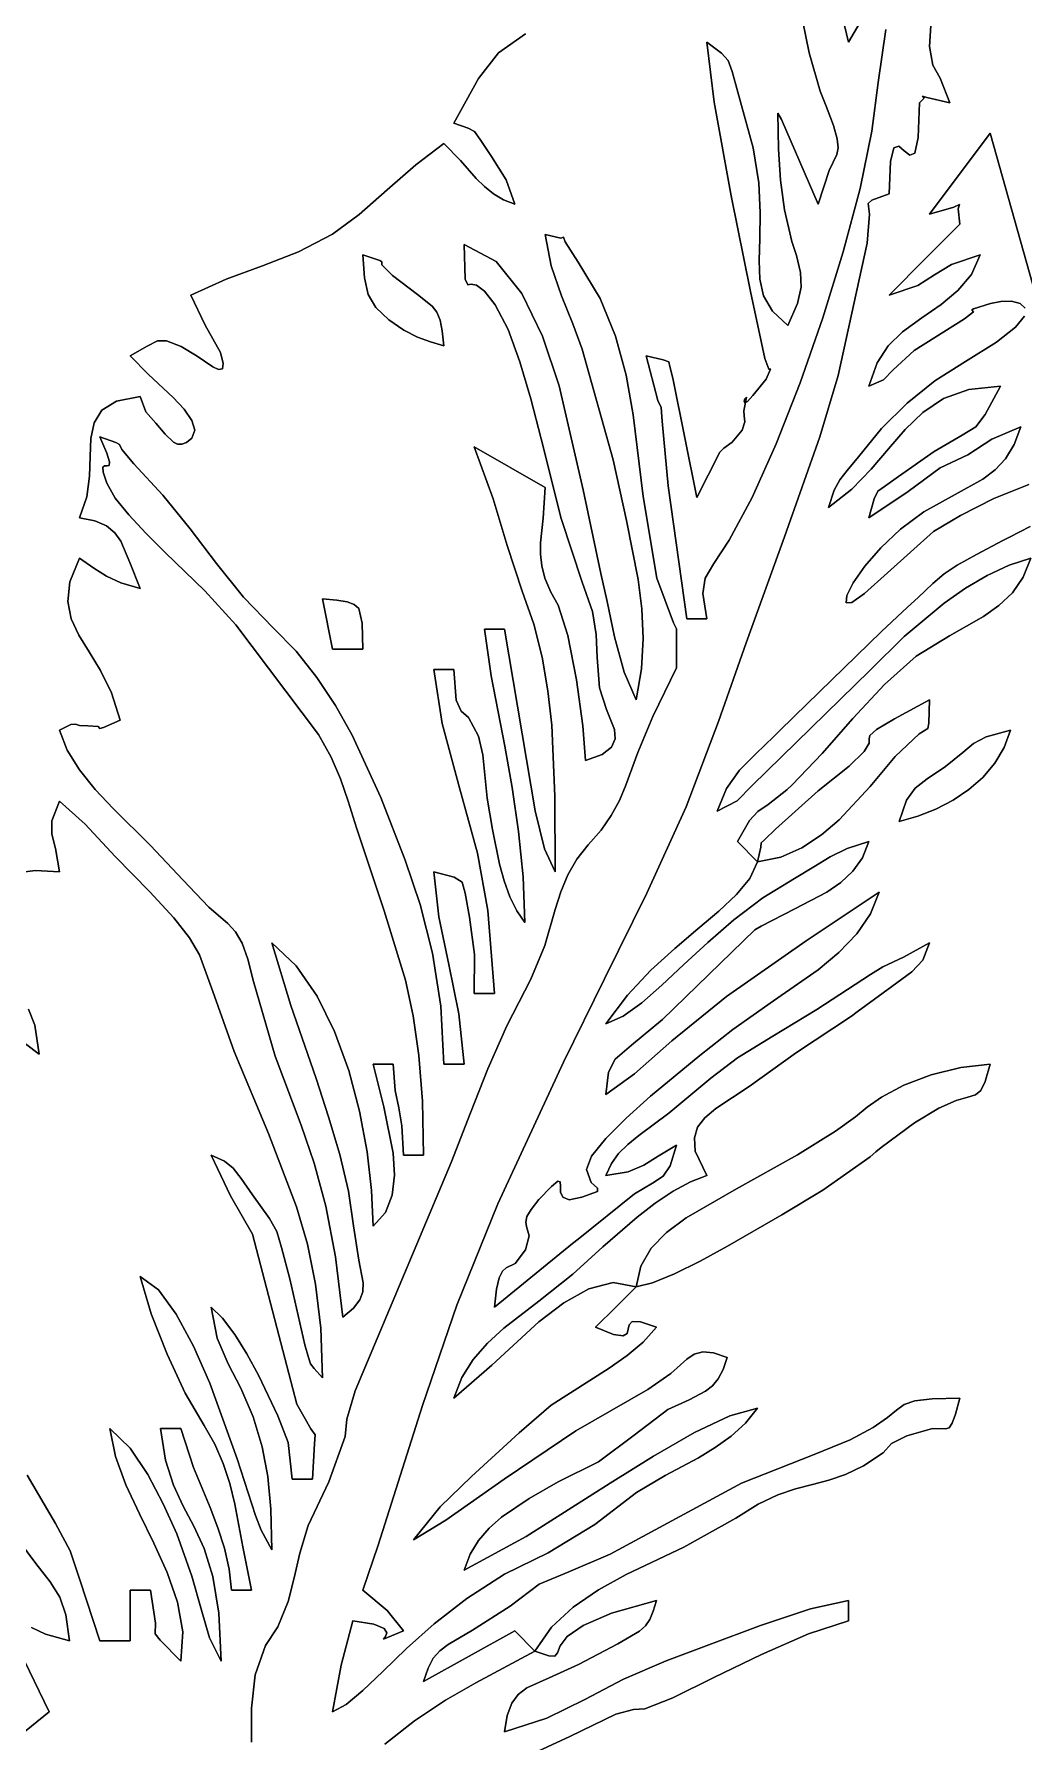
# Model space of a CAD drawing. Extents: x -7.8 to 4, y -2.2 to 5.8.
# Drawn here: x -5.9861 to -5.7518, y 4.7413 to 5.1457 of the extents above; entities that cross this region are included whole.
import ezdxf

# ---------------------------------------------------------------- set-up
doc = ezdxf.new("R2010")
doc.units = 0
doc.layers.add('LAYER_1', color=7, linetype='CONTINUOUS')

msp = doc.modelspace()

# ---------------------------------------------------------------- linework, layer by layer
at = {"layer": 'LAYER_1'}
for points in [[(-5.77347, 5.15272), (-5.77414, 5.14281), (-5.77333, 5.1384), (-5.77155, 5.13533), (-5.7693, 5.12945), (-5.77477, 5.13076), (-5.77581, 5.13108), (-5.77538, 5.1306), (-5.77648, 5.12945), (-5.77679, 5.12123), (-5.77761, 5.11759), (-5.77876, 5.11704), (-5.78008, 5.11807), (-5.7814, 5.11918), (-5.78255, 5.11885), (-5.78337, 5.11559), (-5.78367, 5.10789), (-5.7878, 5.10645), (-5.78867, 5.10567), (-5.78835, 5.10309), (-5.78887, 5.0962), (-5.79575, 5.06491), (-5.80011, 5.05035), (-5.80846, 5.02667), (-5.81754, 5.00161), (-5.82409, 4.98295), (-5.83174, 4.96278), (-5.84107, 4.94233), (-5.85109, 4.92201), (-5.86081, 4.90226), (-5.87635, 4.86873), (-5.88608, 4.84474), (-5.89414, 4.82093), (-5.90464, 4.78792), (-5.90828, 4.77719), (-5.90255, 4.77239), (-5.8987, 4.7676), (-5.90343, 4.76564), (-5.9029, 4.76625), (-5.90259, 4.76711), (-5.90327, 4.76814), (-5.90571, 4.76915), (-5.91068, 4.77), (-5.91346, 4.75949), (-5.91547, 4.74843), (-5.91223, 4.75015), (-5.9083, 4.75346), (-5.90359, 4.758), (-5.89799, 4.7634), (-5.89138, 4.76928), (-5.88366, 4.77526), (-5.87472, 4.78098), (-5.86444, 4.78607), (-5.85338, 4.79281), (-5.84352, 4.80039), (-5.83674, 4.80435), (-5.82883, 4.80858), (-5.82485, 4.81098), (-5.82109, 4.81369), (-5.81769, 4.81678), (-5.81482, 4.82032), (-5.82137, 4.81854), (-5.82979, 4.81454), (-5.83946, 4.809), (-5.84973, 4.8026), (-5.86959, 4.78994), (-5.88432, 4.78198), (-5.88291, 4.78572), (-5.8809, 4.78902), (-5.87838, 4.79193), (-5.87547, 4.79451), (-5.8689, 4.79895), (-5.86205, 4.80285), (-5.85248, 4.80766), (-5.84406, 4.81395), (-5.83604, 4.81998), (-5.83106, 4.82231), (-5.82712, 4.82435), (-5.82551, 4.82564), (-5.82413, 4.8273), (-5.82297, 4.82946), (-5.82201, 4.8323), (-5.82526, 4.83347), (-5.82778, 4.83368), (-5.82981, 4.83312), (-5.8316, 4.83195), (-5.83533, 4.82851), (-5.84084, 4.82478), (-5.85789, 4.815), (-5.87481, 4.80355), (-5.88862, 4.79381), (-5.8963, 4.78917), (-5.89001, 4.79694), (-5.88256, 4.80418), (-5.87132, 4.81452), (-5.86367, 4.82104), (-5.85456, 4.82689), (-5.84999, 4.8298), (-5.8457, 4.8328), (-5.84189, 4.836), (-5.83879, 4.83949), (-5.84257, 4.84077), (-5.84452, 4.84083), (-5.84527, 4.8401), (-5.84546, 4.83901), (-5.84571, 4.83798), (-5.84665, 4.83743), (-5.84893, 4.8378), (-5.85317, 4.83949), (-5.84837, 4.84429), (-5.84358, 4.84908), (-5.84358, 4.84908), (-5.84901, 4.85006), (-5.85478, 4.84859), (-5.86073, 4.84529), (-5.86666, 4.84077), (-5.87778, 4.83051), (-5.88672, 4.82272), (-5.88485, 4.82758), (-5.88215, 4.83188), (-5.87879, 4.83573), (-5.87495, 4.83924), (-5.8666, 4.84567), (-5.85855, 4.85207), (-5.85147, 4.85854), (-5.84332, 4.86558), (-5.83908, 4.86885), (-5.83485, 4.87171), (-5.83073, 4.87397), (-5.82681, 4.87544), (-5.82961, 4.88122), (-5.8298, 4.88433), (-5.82903, 4.88688), (-5.82732, 4.88911), (-5.8247, 4.89129), (-5.81683, 4.8965), (-5.8056, 4.90456), (-5.79261, 4.91313), (-5.79124, 4.91417), (-5.78306, 4.9202), (-5.77826, 4.92363), (-5.77566, 4.92643), (-5.77409, 4.93056), (-5.78027, 4.92715), (-5.78517, 4.92486), (-5.78811, 4.92302), (-5.80077, 4.91472), (-5.81123, 4.90842), (-5.81959, 4.90329), (-5.82591, 4.8985), (-5.83582, 4.89019), (-5.84293, 4.88491), (-5.84559, 4.88278), (-5.84774, 4.88067), (-5.84944, 4.8783), (-5.85077, 4.87544), (-5.84546, 4.87634), (-5.84177, 4.87789), (-5.83839, 4.88002), (-5.834, 4.88263), (-5.83554, 4.87775), (-5.83716, 4.87529), (-5.8397, 4.8736), (-5.84399, 4.87106), (-5.85728, 4.86038), (-5.85865, 4.85935), (-5.87713, 4.84429), (-5.87663, 4.84855), (-5.876, 4.85123), (-5.87524, 4.85276), (-5.87436, 4.85355), (-5.87226, 4.85461), (-5.86976, 4.8578), (-5.86893, 4.86117), (-5.86951, 4.86332), (-5.86968, 4.86439), (-5.86943, 4.8657), (-5.86848, 4.86741), (-5.86659, 4.86973), (-5.86361, 4.87285), (-5.8621, 4.87407), (-5.86156, 4.87392), (-5.86152, 4.87289), (-5.86146, 4.8715), (-5.86093, 4.87027), (-5.85941, 4.86969), (-5.85641, 4.87028), (-5.85276, 4.87167), (-5.85271, 4.87243), (-5.85424, 4.87376), (-5.85531, 4.87689), (-5.85412, 4.87998), (-5.8508, 4.88416), (-5.84596, 4.88903), (-5.84022, 4.8942), (-5.82852, 4.90387), (-5.82067, 4.91004), (-5.81107, 4.91678), (-5.80048, 4.92418), (-5.79557, 4.92826), (-5.79133, 4.93264), (-5.78806, 4.93739), (-5.78607, 4.94254), (-5.8033, 4.93102), (-5.82219, 4.91784), (-5.8351, 4.90729), (-5.84397, 4.8995), (-5.85077, 4.89461), (-5.85012, 4.89994), (-5.84852, 4.903), (-5.8447, 4.9063), (-5.83735, 4.91235), (-5.81547, 4.93359), (-5.81395, 4.93448), (-5.80602, 4.93861), (-5.79845, 4.94256), (-5.79512, 4.94483), (-5.79226, 4.94749), (-5.79, 4.95067), (-5.78846, 4.95452), (-5.79365, 4.9529), (-5.79767, 4.95089), (-5.80149, 4.94851), (-5.80609, 4.94578), (-5.81359, 4.94116), (-5.82042, 4.93601), (-5.82664, 4.93065), (-5.83231, 4.92538), (-5.8375, 4.92051), (-5.84226, 4.91635), (-5.84667, 4.9132), (-5.85077, 4.91138), (-5.84561, 4.91816), (-5.84007, 4.92406), (-5.83444, 4.92922), (-5.829, 4.93382), (-5.82402, 4.93801), (-5.81981, 4.94195), (-5.81665, 4.9458), (-5.81482, 4.94972), (-5.81962, 4.95452), (-5.81674, 4.9595), (-5.81477, 4.96167), (-5.8123, 4.96331), (-5.80791, 4.96677), (-5.80665, 4.96792), (-5.79957, 4.97535), (-5.79226, 4.98368), (-5.7848, 4.99175), (-5.77726, 4.99843), (-5.76939, 5.00324), (-5.76135, 5.00779), (-5.75768, 5.01039), (-5.75447, 5.01345), (-5.7519, 5.01713), (-5.75012, 5.02161), (-5.75525, 5.01998), (-5.76043, 5.01757), (-5.76557, 5.01451), (-5.77061, 5.01097), (-5.78008, 5.00305), (-5.78823, 4.99502), (-5.81608, 4.96776), (-5.81967, 4.96419), (-5.82441, 4.96171), (-5.82222, 4.96708), (-5.81907, 4.97141), (-5.81523, 4.97531), (-5.81096, 4.97941), (-5.80978, 4.98062), (-5.80613, 4.98416), (-5.7855, 5.00427), (-5.7793, 5.01005), (-5.7768, 5.01234), (-5.77331, 5.01561), (-5.77062, 5.01791), (-5.76756, 5.01997), (-5.763, 5.02251), (-5.75672, 5.02582), (-5.75514, 5.02663), (-5.75026, 5.0291)], [(-5.80489, 5.15252), (-5.80259, 5.14133), (-5.80002, 5.13224), (-5.79859, 5.12872), (-5.79688, 5.12407), (-5.79596, 5.12094), (-5.79572, 5.11882), (-5.79604, 5.11721), (-5.79786, 5.11343), (-5.80044, 5.10549), (-5.80915, 5.12555), (-5.81003, 5.12706), (-5.80991, 5.11853), (-5.80943, 5.11116), (-5.80842, 5.10413), (-5.80668, 5.09667), (-5.80557, 5.0933), (-5.80463, 5.0893), (-5.80448, 5.08585), (-5.80539, 5.08198), (-5.80763, 5.07673), (-5.81131, 5.08014), (-5.8134, 5.08373), (-5.81432, 5.08768), (-5.81448, 5.09215), (-5.81429, 5.09733), (-5.81418, 5.10339), (-5.81456, 5.1105), (-5.81584, 5.11884), (-5.81948, 5.13199), (-5.82087, 5.13693), (-5.82179, 5.13949), (-5.82337, 5.14127), (-5.82681, 5.14383), (-5.82509, 5.12959), (-5.82109, 5.10748), (-5.81652, 5.0848), (-5.8131, 5.06889), (-5.81218, 5.06636), (-5.81165, 5.06637), (-5.81178, 5.06642), (-5.81281, 5.06399), (-5.81592, 5.06015), (-5.81719, 5.05877), (-5.81781, 5.05844), (-5.81797, 5.05878), (-5.81784, 5.05939), (-5.81745, 5.0598), (-5.81806, 5.0565), (-5.818, 5.05532), (-5.81784, 5.05392), (-5.81848, 5.05195), (-5.82087, 5.04907), (-5.82284, 5.04768), (-5.82376, 5.04674), (-5.8292, 5.036), (-5.83489, 5.06424), (-5.83563, 5.06705), (-5.83587, 5.06813), (-5.83719, 5.06859), (-5.84119, 5.06954), (-5.83841, 5.05898), (-5.83768, 5.05733), (-5.8374, 5.05408), (-5.83601, 5.03877), (-5.8316, 5.00724), (-5.82681, 5.00724), (-5.82777, 5.01326), (-5.82725, 5.01689), (-5.8252, 5.02035), (-5.82157, 5.0259), (-5.81612, 5.03604), (-5.81042, 5.04872), (-5.80474, 5.06315), (-5.79935, 5.07855), (-5.79454, 5.09415), (-5.79057, 5.10915), (-5.78773, 5.1228), (-5.78629, 5.13431), (-5.78446, 5.14685)], [(-5.79061, 5.14838), (-5.79326, 5.14383), (-5.79326, 5.14383), (-5.79555, 5.15339)], [(-5.93464, 4.74124), (-5.9347, 4.7493), (-5.93377, 4.75715), (-5.93137, 4.76412), (-5.92843, 4.76858), (-5.92597, 4.77456), (-5.92454, 4.78017), (-5.92326, 4.78598), (-5.92123, 4.79254), (-5.91634, 4.80286), (-5.91246, 4.8136), (-5.91212, 4.81772), (-5.91012, 4.8244), (-5.88739, 4.87851), (-5.88279, 4.8903), (-5.87867, 4.90073), (-5.87419, 4.91091), (-5.86851, 4.92193), (-5.86522, 4.92994), (-5.86275, 4.93844), (-5.86141, 4.94263), (-5.85976, 4.94663), (-5.85766, 4.95037), (-5.85493, 4.95373), (-5.85186, 4.95722), (-5.84946, 4.96072), (-5.84756, 4.96426), (-5.84599, 4.96789), (-5.84316, 4.97558), (-5.83962, 4.98411), (-5.834, 4.99564), (-5.834, 5.0049), (-5.83474, 5.00634), (-5.83872, 5.01686), (-5.84194, 5.03626), (-5.84427, 5.05555), (-5.84596, 5.06499), (-5.84847, 5.07422), (-5.85214, 5.08316), (-5.85732, 5.09175), (-5.8604, 5.09656), (-5.86079, 5.09763), (-5.86139, 5.0974), (-5.86515, 5.0983), (-5.86374, 5.09085), (-5.86129, 5.08373), (-5.85857, 5.07711), (-5.85635, 5.07115), (-5.84901, 5.04494), (-5.84585, 5.03057), (-5.84308, 5.01661), (-5.84222, 5.00963), (-5.84192, 5.00259), (-5.84232, 4.99542), (-5.84358, 4.98807), (-5.84642, 4.99461), (-5.84868, 5.003), (-5.85048, 5.01141), (-5.85196, 5.01803), (-5.85615, 5.03785), (-5.86181, 5.06248), (-5.86572, 5.07423), (-5.87064, 5.08435), (-5.87676, 5.09189), (-5.88432, 5.0959), (-5.8841, 5.08768), (-5.88343, 5.08637), (-5.88263, 5.08652), (-5.88137, 5.08626), (-5.87953, 5.08488), (-5.877, 5.08166), (-5.87392, 5.07578), (-5.87111, 5.06816), (-5.86851, 5.05934), (-5.86605, 5.04987), (-5.86131, 5.03104), (-5.85638, 5.01597), (-5.85388, 5.00897), (-5.85303, 5.00355), (-5.85283, 4.99809), (-5.85228, 4.99093), (-5.85058, 4.98581), (-5.84868, 4.98103), (-5.84853, 4.97886), (-5.84939, 4.97689), (-5.85162, 4.97515), (-5.85556, 4.97369), (-5.85622, 4.98196), (-5.85773, 4.99281), (-5.85977, 5.0033), (-5.86204, 5.01051), (-5.86378, 5.01356), (-5.86517, 5.01686), (-5.86595, 5.01981), (-5.86625, 5.02257), (-5.8662, 5.02527), (-5.86559, 5.03107), (-5.86515, 5.03839), (-5.88192, 5.04798), (-5.87741, 5.03572), (-5.87414, 5.0246), (-5.87055, 5.01382), (-5.86785, 5.00604), (-5.86585, 4.99818), (-5.86446, 4.99022), (-5.86356, 4.98211), (-5.86281, 4.96527), (-5.86275, 4.94733), (-5.86526, 4.95279), (-5.86746, 4.96179), (-5.87473, 5.00484), (-5.87953, 5.00484), (-5.87793, 4.99376), (-5.87465, 4.97709), (-5.87291, 4.96731), (-5.87141, 4.95692), (-5.87034, 4.94618), (-5.86994, 4.93535), (-5.87187, 4.9381), (-5.87349, 4.94143), (-5.87484, 4.94519), (-5.87596, 4.9492), (-5.87763, 4.9574), (-5.87883, 4.9648), (-5.87991, 4.97507), (-5.88093, 4.97947), (-5.88331, 4.98387), (-5.88505, 4.98544), (-5.88618, 4.98797), (-5.88672, 4.99526), (-5.89151, 4.99526), (-5.88953, 4.9825), (-5.8854, 4.96726), (-5.88112, 4.95176), (-5.8787, 4.9382), (-5.87713, 4.91857), (-5.88192, 4.91857), (-5.8819, 4.92777), (-5.88302, 4.93664), (-5.88405, 4.94231), (-5.88475, 4.94494), (-5.8867, 4.94609), (-5.89151, 4.94733), (-5.8903, 4.93666), (-5.88793, 4.92537), (-5.88555, 4.91369), (-5.88432, 4.9018), (-5.88911, 4.9018), (-5.88985, 4.91551), (-5.89184, 4.9281), (-5.89476, 4.93962), (-5.89828, 4.95014), (-5.90402, 4.96493), (-5.91083, 4.97968), (-5.91478, 4.98673), (-5.91918, 4.9934), (-5.92409, 4.99958), (-5.92956, 5.00513), (-5.9366, 5.01241), (-5.94299, 5.0204), (-5.94919, 5.02861), (-5.95564, 5.03656), (-5.96257, 5.044), (-5.96538, 5.04737), (-5.96591, 5.04855), (-5.96678, 5.04906), (-5.97059, 5.05037), (-5.96892, 5.04651), (-5.96828, 5.04443), (-5.96836, 5.04359), (-5.96886, 5.04347), (-5.96946, 5.04352), (-5.96988, 5.04322), (-5.9698, 5.04201), (-5.96891, 5.03938), (-5.96693, 5.03586), (-5.96373, 5.03186), (-5.95967, 5.02752), (-5.95508, 5.02298), (-5.94573, 5.01393), (-5.93841, 5.00586), (-5.91883, 4.97991), (-5.91579, 4.97447), (-5.91363, 4.96941), (-5.91181, 4.96405), (-5.90983, 4.95776), (-5.90323, 4.93813), (-5.89821, 4.92167), (-5.89637, 4.91321), (-5.89502, 4.90386), (-5.89419, 4.89306), (-5.89391, 4.88023), (-5.8987, 4.88023), (-5.89904, 4.88716), (-5.8998, 4.89147), (-5.90062, 4.89555), (-5.90109, 4.9018), (-5.90589, 4.9018), (-5.90331, 4.89167), (-5.90114, 4.88075), (-5.90082, 4.87553), (-5.90134, 4.87077), (-5.90295, 4.86667), (-5.90589, 4.86346), (-5.90624, 4.87185), (-5.9073, 4.88107), (-5.90911, 4.89069), (-5.91166, 4.90031), (-5.915, 4.90952), (-5.91913, 4.9179), (-5.92407, 4.92505), (-5.92985, 4.93056), (-5.92539, 4.91571), (-5.91939, 4.89837), (-5.91641, 4.88933), (-5.91377, 4.88037), (-5.91173, 4.87169), (-5.91051, 4.86354), (-5.90922, 4.85539), (-5.90822, 4.85), (-5.90829, 4.8479), (-5.90899, 4.84596), (-5.91053, 4.84402), (-5.91307, 4.84189), (-5.91476, 4.85619), (-5.91707, 4.86817), (-5.91985, 4.87839), (-5.9229, 4.88736), (-5.9291, 4.90369), (-5.93422, 4.92139), (-5.93552, 4.92666), (-5.93692, 4.93042), (-5.93848, 4.93311), (-5.94027, 4.93515), (-5.94478, 4.939), (-5.95093, 4.94542), (-5.95857, 4.95356), (-5.96744, 4.96233), (-5.97166, 4.96688), (-5.97537, 4.9715), (-5.9783, 4.97618), (-5.98017, 4.98088), (-5.97748, 4.98221), (-5.97635, 4.98236), (-5.97544, 4.98203), (-5.97345, 4.98192), (-5.971, 4.98178), (-5.97059, 4.98132), (-5.9697, 4.9815), (-5.9658, 4.98328), (-5.96785, 4.98974), (-5.97041, 4.99502), (-5.9731, 4.99946), (-5.97554, 5.00343), (-5.97737, 5.00727), (-5.9782, 5.01134), (-5.97767, 5.01601), (-5.97538, 5.02161), (-5.97198, 5.01927), (-5.969, 5.01737), (-5.96561, 5.01578), (-5.961, 5.01443), (-5.96346, 5.02057), (-5.96559, 5.02564), (-5.96705, 5.02767), (-5.96903, 5.0293), (-5.97174, 5.03049), (-5.97538, 5.0312), (-5.97369, 5.03619), (-5.97303, 5.04108), (-5.97288, 5.04574), (-5.9727, 5.04999), (-5.97195, 5.05369), (-5.97011, 5.05669), (-5.96664, 5.05883), (-5.961, 5.05996), (-5.95972, 5.05632), (-5.95732, 5.05364), (-5.9551, 5.051), (-5.95314, 5.04913), (-5.95217, 5.04867), (-5.95115, 5.04862), (-5.95004, 5.04906), (-5.94881, 5.05005), (-5.94807, 5.05194), (-5.94881, 5.05427), (-5.95065, 5.0569), (-5.95323, 5.05969), (-5.95909, 5.06517), (-5.9634, 5.06954), (-5.95936, 5.07186), (-5.95697, 5.07309), (-5.95477, 5.0731), (-5.95131, 5.07178), (-5.94756, 5.06945), (-5.94386, 5.06693), (-5.94246, 5.06631), (-5.94157, 5.06647), (-5.94137, 5.06772), (-5.94202, 5.07031), (-5.94561, 5.07685), (-5.94902, 5.08392), (-5.94066, 5.08768), (-5.93203, 5.09085), (-5.92351, 5.09417), (-5.9155, 5.09833), (-5.9092, 5.10303), (-5.90253, 5.10884), (-5.89575, 5.11478), (-5.88911, 5.11987), (-5.88515, 5.11581), (-5.88144, 5.11157), (-5.87948, 5.10962), (-5.87737, 5.10789), (-5.87501, 5.10649), (-5.87234, 5.10549), (-5.87433, 5.11125), (-5.87787, 5.11673), (-5.88054, 5.12081), (-5.88185, 5.12265), (-5.88338, 5.12351), (-5.88672, 5.12466), (-5.88089, 5.13526), (-5.87619, 5.14129), (-5.86975, 5.1458)], [(-5.75143, 5.08083), (-5.75261, 5.08198), (-5.7547, 5.08249), (-5.75722, 5.08246), (-5.75967, 5.08197), (-5.7637, 5.08072), (-5.76405, 5.08043), (-5.76373, 5.08), (-5.76579, 5.0783), (-5.77774, 5.07081), (-5.78275, 5.06622), (-5.78502, 5.06385), (-5.78846, 5.06235), (-5.7865, 5.06791), (-5.78394, 5.07194), (-5.7805, 5.07523), (-5.7759, 5.07855), (-5.77138, 5.08169), (-5.76737, 5.085), (-5.76417, 5.08882), (-5.76211, 5.09351), (-5.7689, 5.09121), (-5.77289, 5.08872), (-5.77688, 5.08622), (-5.78367, 5.08392), (-5.77501, 5.09272), (-5.7669, 5.1007), (-5.76735, 5.10433), (-5.76698, 5.10541), (-5.76837, 5.10473), (-5.77409, 5.10309), (-5.75971, 5.12226), (-5.74896, 5.08381)], [(-5.75061, 5.0391), (-5.75891, 5.0358), (-5.76679, 5.03177), (-5.7732, 5.02792), (-5.7895, 5.0133), (-5.79248, 5.0111), (-5.79382, 5.01107), (-5.79367, 5.01278), (-5.79216, 5.01581), (-5.78945, 5.01972), (-5.78567, 5.02411), (-5.78096, 5.02853), (-5.77546, 5.03258), (-5.76807, 5.03668), (-5.76145, 5.04036), (-5.75859, 5.04253), (-5.7561, 5.04519), (-5.75406, 5.04854), (-5.75252, 5.05277), (-5.75935, 5.04984), (-5.76504, 5.04611), (-5.77155, 5.04304), (-5.7792, 5.03743), (-5.78846, 5.0312), (-5.78725, 5.03566), (-5.78636, 5.0375), (-5.78477, 5.03863), (-5.78146, 5.04098), (-5.773, 5.04689), (-5.7664, 5.05074), (-5.76316, 5.0527), (-5.76091, 5.05563), (-5.75731, 5.06235), (-5.7648, 5.06157), (-5.77079, 5.05941), (-5.77569, 5.05615), (-5.77991, 5.05209), (-5.78384, 5.04752), (-5.78791, 5.04272), (-5.79251, 5.03799), (-5.79805, 5.0336), (-5.79672, 5.03777), (-5.79538, 5.04022), (-5.7936, 5.04237), (-5.79094, 5.04566), (-5.78546, 5.05231), (-5.77944, 5.05831), (-5.77283, 5.06363), (-5.76559, 5.06825), (-5.75824, 5.07277), (-5.75375, 5.07632), (-5.75165, 5.07898)], [(-5.9908, 4.94704), (-5.98586, 4.94769), (-5.98017, 4.94733), (-5.98106, 4.95287), (-5.98194, 4.95627), (-5.98193, 4.9594), (-5.98017, 4.9641), (-5.97403, 4.95865), (-5.96696, 4.95095), (-5.95872, 4.94265), (-5.95304, 4.93646), (-5.94932, 4.9317), (-5.94695, 4.92767), (-5.94383, 4.91898), (-5.9388, 4.90483), (-5.93063, 4.88538), (-5.92398, 4.86802), (-5.92143, 4.85917), (-5.9195, 4.84973), (-5.91829, 4.8393), (-5.91787, 4.82751), (-5.91982, 4.82969), (-5.9207, 4.83085), (-5.9212, 4.8323), (-5.92202, 4.83534), (-5.92559, 4.85094), (-5.9276, 4.85842), (-5.92869, 4.86215), (-5.93044, 4.86525), (-5.93446, 4.87083), (-5.93715, 4.87469), (-5.93901, 4.87717), (-5.94104, 4.87882), (-5.94423, 4.88023), (-5.93962, 4.87061), (-5.93442, 4.86153), (-5.92394, 4.82124), (-5.92064, 4.8154), (-5.91958, 4.81405), (-5.91978, 4.81187), (-5.92026, 4.80355), (-5.92506, 4.80355), (-5.926, 4.81219), (-5.92844, 4.81854), (-5.93302, 4.82816), (-5.93576, 4.83318), (-5.93864, 4.83781), (-5.9415, 4.84165), (-5.94423, 4.84429), (-5.94277, 4.8369), (-5.94021, 4.83086), (-5.93718, 4.82503), (-5.93429, 4.81828), (-5.93215, 4.81114), (-5.93078, 4.80417), (-5.93006, 4.79638), (-5.92985, 4.78677), (-5.93241, 4.79141), (-5.9337, 4.7949), (-5.93806, 4.80836), (-5.94457, 4.82626), (-5.9484, 4.835), (-5.95248, 4.84262), (-5.95671, 4.84836), (-5.961, 4.85148), (-5.9584, 4.84267), (-5.95467, 4.83309), (-5.95034, 4.82389), (-5.94591, 4.81625), (-5.94335, 4.81183), (-5.94137, 4.80723), (-5.93983, 4.80248), (-5.93861, 4.7976), (-5.93669, 4.78753), (-5.93464, 4.77719), (-5.93943, 4.77719), (-5.93992, 4.78219), (-5.94104, 4.78714), (-5.94261, 4.79202), (-5.94448, 4.79684), (-5.94839, 4.8063), (-5.95142, 4.81553), (-5.95621, 4.81553), (-5.95504, 4.80798), (-5.95315, 4.8021), (-5.95082, 4.79715), (-5.9483, 4.79239), (-5.94587, 4.78707), (-5.94381, 4.78046), (-5.94237, 4.77182), (-5.94183, 4.76041), (-5.94461, 4.76593), (-5.94655, 4.7725), (-5.94877, 4.78056), (-5.95239, 4.79059), (-5.95555, 4.79767), (-5.95921, 4.80466), (-5.96342, 4.81084), (-5.96819, 4.81553), (-5.96689, 4.80891), (-5.96441, 4.80216), (-5.96121, 4.79531), (-5.95778, 4.78839), (-5.95461, 4.78141), (-5.95217, 4.7744), (-5.95095, 4.76739), (-5.95142, 4.76041), (-5.95631, 4.76535), (-5.95745, 4.76692), (-5.95737, 4.76944), (-5.95861, 4.77719), (-5.9634, 4.77719), (-5.9634, 4.7652), (-5.97059, 4.7652), (-5.97532, 4.77964), (-5.97762, 4.78654), (-5.9811, 4.79304), (-5.98779, 4.80447)], [(-5.98819, 4.90664), (-5.98496, 4.90419), (-5.98598, 4.911), (-5.98747, 4.91485)], [(-5.98984, 4.78909), (-5.98576, 4.78358), (-5.98234, 4.77919), (-5.98005, 4.77559), (-5.97862, 4.7714), (-5.97778, 4.7652), (-5.98343, 4.76683), (-5.98676, 4.76841)], [(-5.89203, 4.72738), (-5.8593, 4.74258), (-5.84838, 4.74789), (-5.84422, 4.74894), (-5.8415, 4.7491), (-5.83492, 4.75175), (-5.82515, 4.75657), (-5.81389, 4.762), (-5.80273, 4.76686), (-5.79326, 4.77), (-5.79326, 4.77479), (-5.8023, 4.77279), (-5.81416, 4.76884), (-5.82638, 4.76429), (-5.83648, 4.7605), (-5.84657, 4.75615), (-5.8557, 4.75137), (-5.86477, 4.74695), (-5.87473, 4.74364), (-5.87412, 4.74757), (-5.87303, 4.75045), (-5.87149, 4.75254), (-5.86949, 4.75407), (-5.86419, 4.75648), (-5.8572, 4.75965), (-5.84791, 4.76452), (-5.84281, 4.76748), (-5.84134, 4.76879), (-5.84031, 4.7703), (-5.83953, 4.77222), (-5.83879, 4.77479), (-5.84945, 4.77177), (-5.85616, 4.76886), (-5.85988, 4.76622), (-5.86159, 4.76401), (-5.86224, 4.7624), (-5.86281, 4.76156), (-5.86426, 4.76164), (-5.86754, 4.76281), (-5.88156, 4.75526), (-5.88874, 4.7512), (-5.89608, 4.74626), (-5.90308, 4.74075)], [(-5.98961, 4.76295), (-5.98257, 4.74843), (-5.98968, 4.74266)]]:
    msp.add_lwpolyline(points, dxfattribs=at)
at = {"layer": 'LAYER_1', "color": 7}
for points in [[(-5.75026, 5.0291), (-5.75514, 5.02663), (-5.75672, 5.02582), (-5.763, 5.02251), (-5.76756, 5.01997), (-5.77062, 5.01791), (-5.77331, 5.01561), (-5.7768, 5.01234), (-5.7793, 5.01005), (-5.7855, 5.00427), (-5.80613, 4.98416), (-5.80978, 4.98062), (-5.81096, 4.97941), (-5.81523, 4.97531), (-5.81907, 4.97141), (-5.82222, 4.96708), (-5.82441, 4.96171), (-5.81967, 4.96419), (-5.81608, 4.96776), (-5.78823, 4.99502), (-5.78008, 5.00305), (-5.77061, 5.01097), (-5.76557, 5.01451), (-5.76043, 5.01757), (-5.75525, 5.01998), (-5.75012, 5.02161), (-5.7519, 5.01713), (-5.75447, 5.01345), (-5.75768, 5.01039), (-5.76135, 5.00779), (-5.76939, 5.00324), (-5.77726, 4.99843), (-5.7848, 4.99175), (-5.79226, 4.98368), (-5.79957, 4.97535), (-5.80665, 4.96792), (-5.80791, 4.96677), (-5.8123, 4.96331), (-5.81477, 4.96167), (-5.81674, 4.9595), (-5.81962, 4.95452), (-5.81482, 4.94972), (-5.81665, 4.9458), (-5.81981, 4.94195), (-5.82402, 4.93801), (-5.829, 4.93382), (-5.83444, 4.92922), (-5.84007, 4.92406), (-5.84561, 4.91816), (-5.85077, 4.91138), (-5.84667, 4.9132), (-5.84226, 4.91635), (-5.8375, 4.92051), (-5.83231, 4.92538), (-5.82664, 4.93065), (-5.82042, 4.93601), (-5.81359, 4.94116), (-5.80609, 4.94578), (-5.80149, 4.94851), (-5.79767, 4.95089), (-5.79365, 4.9529), (-5.78846, 4.95452), (-5.79, 4.95067), (-5.79226, 4.94749), (-5.79512, 4.94483), (-5.79845, 4.94256), (-5.80602, 4.93861), (-5.81395, 4.93448), (-5.81547, 4.93359), (-5.83735, 4.91235), (-5.8447, 4.9063), (-5.84852, 4.903), (-5.85012, 4.89994), (-5.85077, 4.89461), (-5.84397, 4.8995), (-5.8351, 4.90729), (-5.82219, 4.91784), (-5.8033, 4.93102), (-5.78607, 4.94254), (-5.78806, 4.93739), (-5.79133, 4.93264), (-5.79557, 4.92826), (-5.80048, 4.92418), (-5.81107, 4.91678), (-5.82067, 4.91004), (-5.82852, 4.90387), (-5.84022, 4.8942), (-5.84596, 4.88903), (-5.8508, 4.88416), (-5.85412, 4.87998), (-5.85531, 4.87689), (-5.85424, 4.87376), (-5.85271, 4.87243), (-5.85276, 4.87167), (-5.85641, 4.87028), (-5.85941, 4.86969), (-5.86093, 4.87027), (-5.86146, 4.8715), (-5.86152, 4.87289), (-5.86156, 4.87392), (-5.8621, 4.87407), (-5.86361, 4.87285), (-5.86659, 4.86973), (-5.86848, 4.86741), (-5.86943, 4.8657), (-5.86968, 4.86439), (-5.86951, 4.86332), (-5.86893, 4.86117), (-5.86976, 4.8578), (-5.87226, 4.85461), (-5.87436, 4.85355), (-5.87524, 4.85276), (-5.876, 4.85123), (-5.87663, 4.84855), (-5.87713, 4.84429), (-5.85865, 4.85935), (-5.85728, 4.86038), (-5.84399, 4.87106), (-5.8397, 4.8736), (-5.83716, 4.87529), (-5.83554, 4.87775), (-5.834, 4.88263), (-5.83839, 4.88002), (-5.84177, 4.87789), (-5.84546, 4.87634), (-5.85077, 4.87544), (-5.84944, 4.8783), (-5.84774, 4.88067), (-5.84559, 4.88278), (-5.84293, 4.88491), (-5.83582, 4.89019), (-5.82591, 4.8985), (-5.81959, 4.90329), (-5.81123, 4.90842), (-5.80077, 4.91472), (-5.78811, 4.92302), (-5.78517, 4.92486), (-5.78027, 4.92715), (-5.77409, 4.93056), (-5.77566, 4.92643), (-5.77826, 4.92363), (-5.78306, 4.9202), (-5.79124, 4.91417), (-5.79261, 4.91313), (-5.8056, 4.90456), (-5.81683, 4.8965), (-5.8247, 4.89129), (-5.82732, 4.88911), (-5.82903, 4.88688), (-5.8298, 4.88433), (-5.82961, 4.88122), (-5.82681, 4.87544), (-5.83073, 4.87397), (-5.83485, 4.87171), (-5.83908, 4.86885), (-5.84332, 4.86558), (-5.85147, 4.85854), (-5.85855, 4.85207), (-5.8666, 4.84567), (-5.87495, 4.83924), (-5.87879, 4.83573), (-5.88215, 4.83188), (-5.88485, 4.82758), (-5.88672, 4.82272), (-5.87778, 4.83051), (-5.86666, 4.84077), (-5.86073, 4.84529), (-5.85478, 4.84859), (-5.84901, 4.85006), (-5.84358, 4.84908), (-5.84837, 4.84429), (-5.85317, 4.83949), (-5.84893, 4.8378), (-5.84665, 4.83743), (-5.84571, 4.83798), (-5.84546, 4.83901), (-5.84527, 4.8401), (-5.84452, 4.84083), (-5.84257, 4.84077), (-5.83879, 4.83949), (-5.84189, 4.836), (-5.8457, 4.8328), (-5.84999, 4.8298), (-5.85456, 4.82689), (-5.86367, 4.82104), (-5.87132, 4.81452), (-5.88256, 4.80418), (-5.89001, 4.79694), (-5.8963, 4.78917), (-5.88862, 4.79381), (-5.87481, 4.80355), (-5.85789, 4.815), (-5.84084, 4.82478), (-5.83533, 4.82851), (-5.8316, 4.83195), (-5.82981, 4.83312), (-5.82778, 4.83368), (-5.82526, 4.83347), (-5.82201, 4.8323), (-5.82297, 4.82946), (-5.82413, 4.8273), (-5.82551, 4.82564), (-5.82712, 4.82435), (-5.83106, 4.82231), (-5.83604, 4.81998), (-5.84406, 4.81395), (-5.85248, 4.80766), (-5.86205, 4.80285), (-5.8689, 4.79895), (-5.87547, 4.79451), (-5.87838, 4.79193), (-5.8809, 4.78902), (-5.88291, 4.78572), (-5.88432, 4.78198), (-5.86959, 4.78994), (-5.84973, 4.8026), (-5.83946, 4.809), (-5.82979, 4.81454), (-5.82137, 4.81854), (-5.81482, 4.82032), (-5.81769, 4.81678), (-5.82109, 4.81369), (-5.82485, 4.81098), (-5.82883, 4.80858), (-5.83674, 4.80435), (-5.84352, 4.80039), (-5.85338, 4.79281), (-5.86444, 4.78607), (-5.87472, 4.78098), (-5.88366, 4.77526), (-5.89138, 4.76928), (-5.89799, 4.7634), (-5.90359, 4.758), (-5.9083, 4.75346), (-5.91223, 4.75015), (-5.91547, 4.74843), (-5.91346, 4.75949), (-5.91068, 4.77), (-5.90571, 4.76915), (-5.90327, 4.76814), (-5.90259, 4.76711), (-5.9029, 4.76625), (-5.90343, 4.76564), (-5.8987, 4.7676), (-5.90255, 4.77239), (-5.90828, 4.77719), (-5.90464, 4.78792), (-5.89414, 4.82093), (-5.88608, 4.84474), (-5.87635, 4.86873), (-5.86081, 4.90226), (-5.85109, 4.92201), (-5.84107, 4.94233), (-5.83174, 4.96278), (-5.82409, 4.98295), (-5.81754, 5.00161), (-5.80846, 5.02667), (-5.80011, 5.05035), (-5.79575, 5.06491), (-5.78887, 5.0962), (-5.78835, 5.10309), (-5.78867, 5.10567), (-5.7878, 5.10645), (-5.78367, 5.10789), (-5.78337, 5.11559), (-5.78255, 5.11885), (-5.7814, 5.11918), (-5.78008, 5.11807), (-5.77876, 5.11704), (-5.77761, 5.11759), (-5.77679, 5.12123), (-5.77648, 5.12945), (-5.77538, 5.1306), (-5.77581, 5.13108), (-5.77477, 5.13076), (-5.7693, 5.12945), (-5.77155, 5.13533), (-5.77333, 5.1384), (-5.77414, 5.14281), (-5.77347, 5.15272)], [(-5.78446, 5.14685), (-5.78629, 5.13431), (-5.78773, 5.1228), (-5.79057, 5.10915), (-5.79454, 5.09415), (-5.79935, 5.07855), (-5.80474, 5.06315), (-5.81042, 5.04872), (-5.81612, 5.03604), (-5.82157, 5.0259), (-5.8252, 5.02035), (-5.82725, 5.01689), (-5.82777, 5.01326), (-5.82681, 5.00724), (-5.8316, 5.00724), (-5.83601, 5.03877), (-5.8374, 5.05408), (-5.83768, 5.05733), (-5.83841, 5.05898), (-5.84119, 5.06954), (-5.83719, 5.06859), (-5.83587, 5.06813), (-5.83563, 5.06705), (-5.83489, 5.06424), (-5.8292, 5.036), (-5.82376, 5.04674), (-5.82284, 5.04768), (-5.82087, 5.04907), (-5.81848, 5.05195), (-5.81784, 5.05392), (-5.818, 5.05532), (-5.81806, 5.0565), (-5.81745, 5.0598), (-5.81784, 5.05939), (-5.81797, 5.05878), (-5.81781, 5.05844), (-5.81719, 5.05877), (-5.81592, 5.06015), (-5.81281, 5.06399), (-5.81178, 5.06642), (-5.81165, 5.06637), (-5.81218, 5.06636), (-5.8131, 5.06889), (-5.81652, 5.0848), (-5.82109, 5.10748), (-5.82509, 5.12959), (-5.82681, 5.14383), (-5.82337, 5.14127), (-5.82179, 5.13949), (-5.82087, 5.13693), (-5.81948, 5.13199), (-5.81584, 5.11884), (-5.81456, 5.1105), (-5.81418, 5.10339), (-5.81429, 5.09733), (-5.81448, 5.09215), (-5.81432, 5.08768), (-5.8134, 5.08373), (-5.81131, 5.08014), (-5.80763, 5.07673), (-5.80539, 5.08198), (-5.80448, 5.08585), (-5.80463, 5.0893), (-5.80557, 5.0933), (-5.80668, 5.09667), (-5.80842, 5.10413), (-5.80943, 5.11116), (-5.80991, 5.11853), (-5.81003, 5.12706), (-5.80915, 5.12555), (-5.80044, 5.10549), (-5.79786, 5.11343), (-5.79604, 5.11721), (-5.79572, 5.11882), (-5.79596, 5.12094), (-5.79688, 5.12407), (-5.79859, 5.12872), (-5.80002, 5.13224), (-5.80259, 5.14133), (-5.80489, 5.15252)], [(-5.79555, 5.15339), (-5.79326, 5.14383), (-5.79326, 5.14383), (-5.79061, 5.14838)], [(-5.86975, 5.1458), (-5.87619, 5.14129), (-5.88089, 5.13526), (-5.88672, 5.12466), (-5.88338, 5.12351), (-5.88185, 5.12265), (-5.88054, 5.12081), (-5.87787, 5.11673), (-5.87433, 5.11125), (-5.87234, 5.10549), (-5.87501, 5.10649), (-5.87737, 5.10789), (-5.87948, 5.10962), (-5.88144, 5.11157), (-5.88515, 5.11581), (-5.88911, 5.11987), (-5.89575, 5.11478), (-5.90253, 5.10884), (-5.9092, 5.10303), (-5.9155, 5.09833), (-5.92351, 5.09417), (-5.93203, 5.09085), (-5.94066, 5.08768), (-5.94902, 5.08392), (-5.94561, 5.07685), (-5.94202, 5.07031), (-5.94137, 5.06772), (-5.94157, 5.06647), (-5.94246, 5.06631), (-5.94386, 5.06693), (-5.94756, 5.06945), (-5.95131, 5.07178), (-5.95477, 5.0731), (-5.95697, 5.07309), (-5.95936, 5.07186), (-5.9634, 5.06954), (-5.95909, 5.06517), (-5.95323, 5.05969), (-5.95065, 5.0569), (-5.94881, 5.05427), (-5.94807, 5.05194), (-5.94881, 5.05005), (-5.95004, 5.04906), (-5.95115, 5.04862), (-5.95217, 5.04867), (-5.95314, 5.04913), (-5.9551, 5.051), (-5.95732, 5.05364), (-5.95972, 5.05632), (-5.961, 5.05996), (-5.96664, 5.05883), (-5.97011, 5.05669), (-5.97195, 5.05369), (-5.9727, 5.04999), (-5.97288, 5.04574), (-5.97303, 5.04108), (-5.97369, 5.03619), (-5.97538, 5.0312), (-5.97174, 5.03049), (-5.96903, 5.0293), (-5.96705, 5.02767), (-5.96559, 5.02564), (-5.96346, 5.02057), (-5.961, 5.01443), (-5.96561, 5.01578), (-5.969, 5.01737), (-5.97198, 5.01927), (-5.97538, 5.02161), (-5.97767, 5.01601), (-5.9782, 5.01134), (-5.97737, 5.00727), (-5.97554, 5.00343), (-5.9731, 4.99946), (-5.97041, 4.99502), (-5.96785, 4.98974), (-5.9658, 4.98328), (-5.9697, 4.9815), (-5.97059, 4.98132), (-5.971, 4.98178), (-5.97345, 4.98192), (-5.97544, 4.98203), (-5.97635, 4.98236), (-5.97748, 4.98221), (-5.98017, 4.98088), (-5.9783, 4.97618), (-5.97537, 4.9715), (-5.97166, 4.96688), (-5.96744, 4.96233), (-5.95857, 4.95356), (-5.95093, 4.94542), (-5.94478, 4.939), (-5.94027, 4.93515), (-5.93848, 4.93311), (-5.93692, 4.93042), (-5.93552, 4.92666), (-5.93422, 4.92139), (-5.9291, 4.90369), (-5.9229, 4.88736), (-5.91985, 4.87839), (-5.91707, 4.86817), (-5.91476, 4.85619), (-5.91307, 4.84189), (-5.91053, 4.84402), (-5.90899, 4.84596), (-5.90829, 4.8479), (-5.90822, 4.85), (-5.90922, 4.85539), (-5.91051, 4.86354), (-5.91173, 4.87169), (-5.91377, 4.88037), (-5.91641, 4.88933), (-5.91939, 4.89837), (-5.92539, 4.91571), (-5.92985, 4.93056), (-5.92407, 4.92505), (-5.91913, 4.9179), (-5.915, 4.90952), (-5.91166, 4.90031), (-5.90911, 4.89069), (-5.9073, 4.88107), (-5.90624, 4.87185), (-5.90589, 4.86346), (-5.90295, 4.86667), (-5.90134, 4.87077), (-5.90082, 4.87553), (-5.90114, 4.88075), (-5.90331, 4.89167), (-5.90589, 4.9018), (-5.90109, 4.9018), (-5.90062, 4.89555), (-5.8998, 4.89147), (-5.89904, 4.88716), (-5.8987, 4.88023), (-5.89391, 4.88023), (-5.89419, 4.89306), (-5.89502, 4.90386), (-5.89637, 4.91321), (-5.89821, 4.92167), (-5.90323, 4.93813), (-5.90983, 4.95776), (-5.91181, 4.96405), (-5.91363, 4.96941), (-5.91579, 4.97447), (-5.91883, 4.97991), (-5.93841, 5.00586), (-5.94573, 5.01393), (-5.95508, 5.02298), (-5.95967, 5.02752), (-5.96373, 5.03186), (-5.96693, 5.03586), (-5.96891, 5.03938), (-5.9698, 5.04201), (-5.96988, 5.04322), (-5.96946, 5.04352), (-5.96886, 5.04347), (-5.96836, 5.04359), (-5.96828, 5.04443), (-5.96892, 5.04651), (-5.97059, 5.05037), (-5.96678, 5.04906), (-5.96591, 5.04855), (-5.96538, 5.04737), (-5.96257, 5.044), (-5.95564, 5.03656), (-5.94919, 5.02861), (-5.94299, 5.0204), (-5.9366, 5.01241), (-5.92956, 5.00513), (-5.92409, 4.99958), (-5.91918, 4.9934), (-5.91478, 4.98673), (-5.91083, 4.97968), (-5.90402, 4.96493), (-5.89828, 4.95014), (-5.89476, 4.93962), (-5.89184, 4.9281), (-5.88985, 4.91551), (-5.88911, 4.9018), (-5.88432, 4.9018), (-5.88555, 4.91369), (-5.88793, 4.92537), (-5.8903, 4.93666), (-5.89151, 4.94733), (-5.8867, 4.94609), (-5.88475, 4.94494), (-5.88405, 4.94231), (-5.88302, 4.93664), (-5.8819, 4.92777), (-5.88192, 4.91857), (-5.87713, 4.91857), (-5.8787, 4.9382), (-5.88112, 4.95176), (-5.8854, 4.96726), (-5.88953, 4.9825), (-5.89151, 4.99526), (-5.88672, 4.99526), (-5.88618, 4.98797), (-5.88505, 4.98544), (-5.88331, 4.98387), (-5.88093, 4.97947), (-5.87991, 4.97507), (-5.87883, 4.9648), (-5.87763, 4.9574), (-5.87596, 4.9492), (-5.87484, 4.94519), (-5.87349, 4.94143), (-5.87187, 4.9381), (-5.86994, 4.93535), (-5.87034, 4.94618), (-5.87141, 4.95692), (-5.87291, 4.96731), (-5.87465, 4.97709), (-5.87793, 4.99376), (-5.87953, 5.00484), (-5.87473, 5.00484), (-5.86746, 4.96179), (-5.86526, 4.95279), (-5.86275, 4.94733), (-5.86281, 4.96527), (-5.86356, 4.98211), (-5.86446, 4.99022), (-5.86585, 4.99818), (-5.86785, 5.00604), (-5.87055, 5.01382), (-5.87414, 5.0246), (-5.87741, 5.03572), (-5.88192, 5.04798), (-5.86515, 5.03839), (-5.86559, 5.03107), (-5.8662, 5.02527), (-5.86625, 5.02257), (-5.86595, 5.01981), (-5.86517, 5.01686), (-5.86378, 5.01356), (-5.86204, 5.01051), (-5.85977, 5.0033), (-5.85773, 4.99281), (-5.85622, 4.98196), (-5.85556, 4.97369), (-5.85162, 4.97515), (-5.84939, 4.97689), (-5.84853, 4.97886), (-5.84868, 4.98103), (-5.85058, 4.98581), (-5.85228, 4.99093), (-5.85283, 4.99809), (-5.85303, 5.00355), (-5.85388, 5.00897), (-5.85638, 5.01597), (-5.86131, 5.03104), (-5.86605, 5.04987), (-5.86851, 5.05934), (-5.87111, 5.06816), (-5.87392, 5.07578), (-5.877, 5.08166), (-5.87953, 5.08488), (-5.88137, 5.08626), (-5.88263, 5.08652), (-5.88343, 5.08637), (-5.8841, 5.08768), (-5.88432, 5.0959), (-5.87676, 5.09189), (-5.87064, 5.08435), (-5.86572, 5.07423), (-5.86181, 5.06248), (-5.85615, 5.03785), (-5.85196, 5.01803), (-5.85048, 5.01141), (-5.84868, 5.003), (-5.84642, 4.99461), (-5.84358, 4.98807), (-5.84232, 4.99542), (-5.84192, 5.00259), (-5.84222, 5.00963), (-5.84308, 5.01661), (-5.84585, 5.03057), (-5.84901, 5.04494), (-5.85635, 5.07115), (-5.85857, 5.07711), (-5.86129, 5.08373), (-5.86374, 5.09085), (-5.86515, 5.0983), (-5.86139, 5.0974), (-5.86079, 5.09763), (-5.8604, 5.09656), (-5.85732, 5.09175), (-5.85214, 5.08316), (-5.84847, 5.07422), (-5.84596, 5.06499), (-5.84427, 5.05555), (-5.84194, 5.03626), (-5.83872, 5.01686), (-5.83474, 5.00634), (-5.834, 5.0049), (-5.834, 4.99564), (-5.83962, 4.98411), (-5.84316, 4.97558), (-5.84599, 4.96789), (-5.84756, 4.96426), (-5.84946, 4.96072), (-5.85186, 4.95722), (-5.85493, 4.95373), (-5.85766, 4.95037), (-5.85976, 4.94663), (-5.86141, 4.94263), (-5.86275, 4.93844), (-5.86522, 4.92994), (-5.86851, 4.92193), (-5.87419, 4.91091), (-5.87867, 4.90073), (-5.88279, 4.8903), (-5.88739, 4.87851), (-5.91012, 4.8244), (-5.91212, 4.81772), (-5.91246, 4.8136), (-5.91634, 4.80286), (-5.92123, 4.79254), (-5.92326, 4.78598), (-5.92454, 4.78017), (-5.92597, 4.77456), (-5.92843, 4.76858), (-5.93137, 4.76412), (-5.93377, 4.75715), (-5.9347, 4.7493), (-5.93464, 4.74124)], [(-5.74896, 5.08381), (-5.75971, 5.12226), (-5.77409, 5.10309), (-5.76837, 5.10473), (-5.76698, 5.10541), (-5.76735, 5.10433), (-5.7669, 5.1007), (-5.77501, 5.09272), (-5.78367, 5.08392), (-5.77688, 5.08622), (-5.77289, 5.08872), (-5.7689, 5.09121), (-5.76211, 5.09351), (-5.76417, 5.08882), (-5.76737, 5.085), (-5.77138, 5.08169), (-5.7759, 5.07855), (-5.7805, 5.07523), (-5.78394, 5.07194), (-5.7865, 5.06791), (-5.78846, 5.06235), (-5.78502, 5.06385), (-5.78275, 5.06622), (-5.77774, 5.07081), (-5.76579, 5.0783), (-5.76373, 5.08), (-5.76405, 5.08043), (-5.7637, 5.08072), (-5.75967, 5.08197), (-5.75722, 5.08246), (-5.7547, 5.08249), (-5.75261, 5.08198), (-5.75143, 5.08083)], [(-5.75165, 5.07898), (-5.75375, 5.07632), (-5.75824, 5.07277), (-5.76559, 5.06825), (-5.77283, 5.06363), (-5.77944, 5.05831), (-5.78546, 5.05231), (-5.79094, 5.04566), (-5.7936, 5.04237), (-5.79538, 5.04022), (-5.79672, 5.03777), (-5.79805, 5.0336), (-5.79251, 5.03799), (-5.78791, 5.04272), (-5.78384, 5.04752), (-5.77991, 5.05209), (-5.77569, 5.05615), (-5.77079, 5.05941), (-5.7648, 5.06157), (-5.75731, 5.06235), (-5.76091, 5.05563), (-5.76316, 5.0527), (-5.7664, 5.05074), (-5.773, 5.04689), (-5.78146, 5.04098), (-5.78477, 5.03863), (-5.78636, 5.0375), (-5.78725, 5.03566), (-5.78846, 5.0312), (-5.7792, 5.03743), (-5.77155, 5.04304), (-5.76504, 5.04611), (-5.75935, 5.04984), (-5.75252, 5.05277), (-5.75406, 5.04854), (-5.7561, 5.04519), (-5.75859, 5.04253), (-5.76145, 5.04036), (-5.76807, 5.03668), (-5.77546, 5.03258), (-5.78096, 5.02853), (-5.78567, 5.02411), (-5.78945, 5.01972), (-5.79216, 5.01581), (-5.79367, 5.01278), (-5.79382, 5.01107), (-5.79248, 5.0111), (-5.7895, 5.0133), (-5.7732, 5.02792), (-5.76679, 5.03177), (-5.75891, 5.0358), (-5.75061, 5.0391)], [(-5.98779, 4.80447), (-5.9811, 4.79304), (-5.97762, 4.78654), (-5.97532, 4.77964), (-5.97059, 4.7652), (-5.9634, 4.7652), (-5.9634, 4.77719), (-5.95861, 4.77719), (-5.95737, 4.76944), (-5.95745, 4.76692), (-5.95631, 4.76535), (-5.95142, 4.76041), (-5.95095, 4.76739), (-5.95217, 4.7744), (-5.95461, 4.78141), (-5.95778, 4.78839), (-5.96121, 4.79531), (-5.96441, 4.80216), (-5.96689, 4.80891), (-5.96819, 4.81553), (-5.96342, 4.81084), (-5.95921, 4.80466), (-5.95555, 4.79767), (-5.95239, 4.79059), (-5.94877, 4.78056), (-5.94655, 4.7725), (-5.94461, 4.76593), (-5.94183, 4.76041), (-5.94237, 4.77182), (-5.94381, 4.78046), (-5.94587, 4.78707), (-5.9483, 4.79239), (-5.95082, 4.79715), (-5.95315, 4.8021), (-5.95504, 4.80798), (-5.95621, 4.81553), (-5.95142, 4.81553), (-5.94839, 4.8063), (-5.94448, 4.79684), (-5.94261, 4.79202), (-5.94104, 4.78714), (-5.93992, 4.78219), (-5.93943, 4.77719), (-5.93464, 4.77719), (-5.93669, 4.78753), (-5.93861, 4.7976), (-5.93983, 4.80248), (-5.94137, 4.80723), (-5.94335, 4.81183), (-5.94591, 4.81625), (-5.95034, 4.82389), (-5.95467, 4.83309), (-5.9584, 4.84267), (-5.961, 4.85148), (-5.95671, 4.84836), (-5.95248, 4.84262), (-5.9484, 4.835), (-5.94457, 4.82626), (-5.93806, 4.80836), (-5.9337, 4.7949), (-5.93241, 4.79141), (-5.92985, 4.78677), (-5.93006, 4.79638), (-5.93078, 4.80417), (-5.93215, 4.81114), (-5.93429, 4.81828), (-5.93718, 4.82503), (-5.94021, 4.83086), (-5.94277, 4.8369), (-5.94423, 4.84429), (-5.9415, 4.84165), (-5.93864, 4.83781), (-5.93576, 4.83318), (-5.93302, 4.82816), (-5.92844, 4.81854), (-5.926, 4.81219), (-5.92506, 4.80355), (-5.92026, 4.80355), (-5.91978, 4.81187), (-5.91958, 4.81405), (-5.92064, 4.8154), (-5.92394, 4.82124), (-5.93442, 4.86153), (-5.93962, 4.87061), (-5.94423, 4.88023), (-5.94104, 4.87882), (-5.93901, 4.87717), (-5.93715, 4.87469), (-5.93446, 4.87083), (-5.93044, 4.86525), (-5.92869, 4.86215), (-5.9276, 4.85842), (-5.92559, 4.85094), (-5.92202, 4.83534), (-5.9212, 4.8323), (-5.9207, 4.83085), (-5.91982, 4.82969), (-5.91787, 4.82751), (-5.91829, 4.8393), (-5.9195, 4.84973), (-5.92143, 4.85917), (-5.92398, 4.86802), (-5.93063, 4.88538), (-5.9388, 4.90483), (-5.94383, 4.91898), (-5.94695, 4.92767), (-5.94932, 4.9317), (-5.95304, 4.93646), (-5.95872, 4.94265), (-5.96696, 4.95095), (-5.97403, 4.95865), (-5.98017, 4.9641), (-5.98193, 4.9594), (-5.98194, 4.95627), (-5.98106, 4.95287), (-5.98017, 4.94733), (-5.98017, 4.94733), (-5.98586, 4.94769), (-5.9908, 4.94704)], [(-5.98747, 4.91485), (-5.98598, 4.911), (-5.98496, 4.90419), (-5.98819, 4.90664)], [(-5.98676, 4.76841), (-5.98343, 4.76683), (-5.97778, 4.7652), (-5.97862, 4.7714), (-5.98005, 4.77559), (-5.98234, 4.77919), (-5.98576, 4.78358), (-5.98984, 4.78909)], [(-5.90308, 4.74075), (-5.89608, 4.74626), (-5.88874, 4.7512), (-5.88156, 4.75526), (-5.86754, 4.76281), (-5.86754, 4.76281), (-5.86426, 4.76164), (-5.86281, 4.76156), (-5.86224, 4.7624), (-5.86159, 4.76401), (-5.85988, 4.76622), (-5.85616, 4.76886), (-5.84945, 4.77177), (-5.83879, 4.77479), (-5.83953, 4.77222), (-5.84031, 4.7703), (-5.84134, 4.76879), (-5.84281, 4.76748), (-5.84791, 4.76452), (-5.8572, 4.75965), (-5.86419, 4.75648), (-5.86949, 4.75407), (-5.87149, 4.75254), (-5.87303, 4.75045), (-5.87412, 4.74757), (-5.87473, 4.74364), (-5.86477, 4.74695), (-5.8557, 4.75137), (-5.84657, 4.75615), (-5.83648, 4.7605), (-5.82638, 4.76429), (-5.81416, 4.76884), (-5.8023, 4.77279), (-5.79326, 4.77479), (-5.79326, 4.77), (-5.80273, 4.76686), (-5.81389, 4.762), (-5.82515, 4.75657), (-5.83492, 4.75175), (-5.8415, 4.7491), (-5.84422, 4.74894), (-5.84838, 4.74789), (-5.8593, 4.74258), (-5.89203, 4.72738)], [(-5.98968, 4.74266), (-5.98257, 4.74843), (-5.98961, 4.76295)]]:
    msp.add_lwpolyline(points, dxfattribs=at)
for points in [[(-5.90126, 5.08855), (-5.89537, 5.08407), (-5.89187, 5.08133), (-5.89078, 5.0799), (-5.89002, 5.07804), (-5.8895, 5.07548), (-5.88911, 5.07194), (-5.89226, 5.07284), (-5.89537, 5.074), (-5.8986, 5.07567), (-5.90211, 5.07811), (-5.90519, 5.08098), (-5.90703, 5.08408), (-5.90795, 5.08804), (-5.90828, 5.09351), (-5.90428, 5.0921), (-5.90379, 5.0918), (-5.90379, 5.09111), (-5.90126, 5.08855)], [(-5.90828, 5.00005), (-5.91547, 5.00005), (-5.91787, 5.01203), (-5.91449, 5.0117), (-5.91204, 5.01129), (-5.91035, 5.01067), (-5.90928, 5.0097), (-5.90843, 5.00628), (-5.90828, 5.00005)], [(-5.81482, 4.94972), (-5.81409, 4.9532), (-5.81398, 4.95423), (-5.81322, 4.95493), (-5.81057, 4.95746), (-5.80047, 4.96653), (-5.79317, 4.97235), (-5.78959, 4.97587), (-5.78843, 4.9778), (-5.78842, 4.97883), (-5.78826, 4.97967), (-5.78668, 4.98102), (-5.78238, 4.98358), (-5.77409, 4.98807), (-5.77427, 4.98257), (-5.7745, 4.98131), (-5.77656, 4.98007), (-5.78221, 4.97463), (-5.78816, 4.96759), (-5.79547, 4.9597), (-5.79969, 4.95608), (-5.80431, 4.95304), (-5.80935, 4.95083), (-5.81482, 4.94972)], [(-5.78128, 4.95931), (-5.77955, 4.96433), (-5.77752, 4.96719), (-5.77463, 4.96935), (-5.7703, 4.9723), (-5.76619, 4.97563), (-5.7637, 4.97775), (-5.76066, 4.97929), (-5.75491, 4.98088), (-5.75644, 4.97676), (-5.75866, 4.97305), (-5.76148, 4.96973), (-5.7648, 4.96682), (-5.76854, 4.96432), (-5.77259, 4.96223), (-5.77687, 4.96056), (-5.78128, 4.95931)], [(-5.84358, 4.84908), (-5.84244, 4.85396), (-5.84, 4.85819), (-5.83639, 4.86194), (-5.83173, 4.86542), (-5.81983, 4.8723), (-5.80536, 4.88035), (-5.79635, 4.88595), (-5.79166, 4.8893), (-5.78885, 4.89159), (-5.78546, 4.894), (-5.78017, 4.89682), (-5.77373, 4.89927), (-5.76672, 4.90104), (-5.75971, 4.9018), (-5.76091, 4.89772), (-5.76195, 4.89553), (-5.7632, 4.89452), (-5.76502, 4.89396), (-5.7678, 4.89316), (-5.77189, 4.89139), (-5.77768, 4.88793), (-5.78552, 4.88208), (-5.78684, 4.881), (-5.78813, 4.87989), (-5.79937, 4.87196), (-5.80907, 4.8661), (-5.82191, 4.85866), (-5.82845, 4.85513), (-5.83452, 4.85215), (-5.8397, 4.85003), (-5.84358, 4.84908)], [(-5.86754, 4.76281), (-5.87234, 4.7676), (-5.89391, 4.75562), (-5.89287, 4.75878), (-5.89163, 4.76111), (-5.89007, 4.76289), (-5.88808, 4.76439), (-5.88233, 4.76776), (-5.87341, 4.77347), (-5.86658, 4.77862), (-5.85954, 4.78157), (-5.84972, 4.78572), (-5.81863, 4.80256), (-5.80143, 4.80932), (-5.7929, 4.81286), (-5.78743, 4.81576), (-5.78409, 4.81809), (-5.78196, 4.81989), (-5.78011, 4.8212), (-5.7776, 4.82207), (-5.7735, 4.82257), (-5.7669, 4.82272), (-5.76795, 4.81894), (-5.76874, 4.81674), (-5.76948, 4.8157), (-5.77036, 4.81542), (-5.7734, 4.8155), (-5.77949, 4.81375), (-5.78313, 4.81194), (-5.78511, 4.80978), (-5.78978, 4.80669), (-5.79401, 4.80465), (-5.79798, 4.80329), (-5.80185, 4.80226), (-5.80581, 4.80121), (-5.81004, 4.79977), (-5.8147, 4.79759), (-5.81997, 4.79432), (-5.83227, 4.78744), (-5.84593, 4.78091), (-5.8525, 4.7773), (-5.85849, 4.7732), (-5.86361, 4.76844), (-5.86754, 4.76281)]]:
    msp.add_lwpolyline(points, close=True, dxfattribs=at)
at = {"layer": 'LAYER_1'}
for points in [[(-5.88911, 5.07194), (-5.8895, 5.07548), (-5.89002, 5.07804), (-5.89078, 5.0799), (-5.89187, 5.08133), (-5.89537, 5.08407), (-5.90126, 5.08855), (-5.90379, 5.09111), (-5.90379, 5.0918), (-5.90428, 5.0921), (-5.90828, 5.09351), (-5.90795, 5.08804), (-5.90703, 5.08408), (-5.90519, 5.08098), (-5.90211, 5.07811), (-5.8986, 5.07567), (-5.89537, 5.074), (-5.89226, 5.07284), (-5.88911, 5.07194)], [(-5.91547, 5.00005), (-5.90828, 5.00005), (-5.90843, 5.00628), (-5.90928, 5.0097), (-5.91035, 5.01067), (-5.91204, 5.01129), (-5.91449, 5.0117), (-5.91787, 5.01203), (-5.91547, 5.00005)], [(-5.81482, 4.94972), (-5.80935, 4.95083), (-5.80431, 4.95304), (-5.79969, 4.95608), (-5.79547, 4.9597), (-5.78816, 4.96759), (-5.78221, 4.97463), (-5.77656, 4.98007), (-5.7745, 4.98131), (-5.77427, 4.98257), (-5.77409, 4.98807), (-5.78238, 4.98358), (-5.78668, 4.98102), (-5.78826, 4.97967), (-5.78842, 4.97883), (-5.78843, 4.9778), (-5.78959, 4.97587), (-5.79317, 4.97235), (-5.80047, 4.96653), (-5.81057, 4.95746), (-5.81322, 4.95493), (-5.81398, 4.95423), (-5.81409, 4.9532), (-5.81482, 4.94972)], [(-5.78128, 4.95931), (-5.77687, 4.96056), (-5.77259, 4.96223), (-5.76854, 4.96432), (-5.7648, 4.96682), (-5.76148, 4.96973), (-5.75866, 4.97305), (-5.75644, 4.97676), (-5.75491, 4.98088), (-5.76066, 4.97929), (-5.7637, 4.97775), (-5.76619, 4.97563), (-5.7703, 4.9723), (-5.77463, 4.96935), (-5.77752, 4.96719), (-5.77955, 4.96433), (-5.78128, 4.95931)], [(-5.84358, 4.84908), (-5.8397, 4.85003), (-5.83452, 4.85215), (-5.82845, 4.85513), (-5.82191, 4.85866), (-5.80907, 4.8661), (-5.79937, 4.87196), (-5.78813, 4.87989), (-5.78684, 4.881), (-5.78552, 4.88208), (-5.77768, 4.88793), (-5.77189, 4.89139), (-5.7678, 4.89316), (-5.76502, 4.89396), (-5.7632, 4.89452), (-5.76195, 4.89553), (-5.76091, 4.89772), (-5.75971, 4.9018), (-5.76672, 4.90104), (-5.77373, 4.89927), (-5.78017, 4.89682), (-5.78546, 4.894), (-5.78885, 4.89159), (-5.79166, 4.8893), (-5.79635, 4.88595), (-5.80536, 4.88035), (-5.81983, 4.8723), (-5.83173, 4.86542), (-5.83639, 4.86194), (-5.84, 4.85819), (-5.84244, 4.85396), (-5.84358, 4.84908)], [(-5.86754, 4.76281), (-5.86361, 4.76844), (-5.85849, 4.7732), (-5.8525, 4.7773), (-5.84593, 4.78091), (-5.83227, 4.78744), (-5.81997, 4.79432), (-5.8147, 4.79759), (-5.81004, 4.79977), (-5.80581, 4.80121), (-5.80185, 4.80226), (-5.79798, 4.80329), (-5.79401, 4.80465), (-5.78978, 4.80669), (-5.78511, 4.80978), (-5.78313, 4.81194), (-5.77949, 4.81375), (-5.7734, 4.8155), (-5.77036, 4.81542), (-5.76948, 4.8157), (-5.76874, 4.81674), (-5.76795, 4.81894), (-5.7669, 4.82272), (-5.7735, 4.82257), (-5.7776, 4.82207), (-5.78011, 4.8212), (-5.78196, 4.81989), (-5.78409, 4.81809), (-5.78743, 4.81576), (-5.7929, 4.81286), (-5.80143, 4.80932), (-5.81863, 4.80256), (-5.84972, 4.78572), (-5.85954, 4.78157), (-5.86658, 4.77862), (-5.87341, 4.77347), (-5.88233, 4.76776), (-5.88808, 4.76439), (-5.89007, 4.76289), (-5.89163, 4.76111), (-5.89287, 4.75878), (-5.89391, 4.75562), (-5.87234, 4.7676), (-5.86754, 4.76281)]]:
    msp.add_lwpolyline(points, close=True, dxfattribs=at)

doc.saveas('drawing.dxf')
